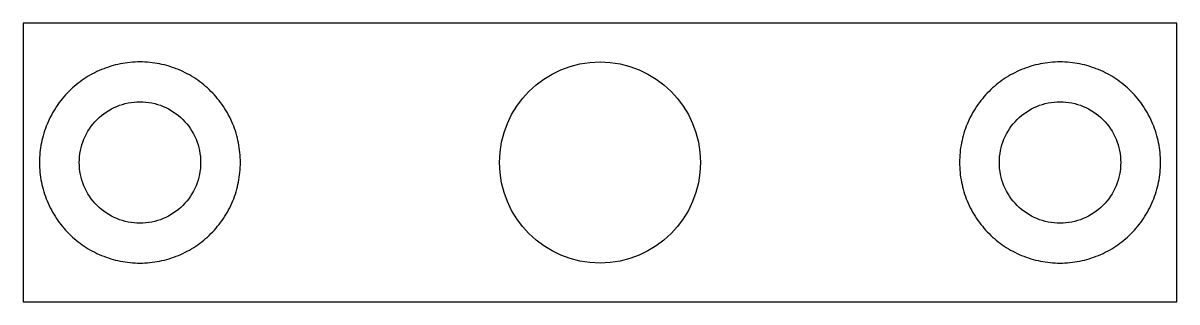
# Model space of a CAD drawing. Header units: millimetres. Extents: x -5.9 to 52.1, y -7 to 7.
import ezdxf

# ---------------------------------------------------------------- set-up
doc = ezdxf.new("R2010")
doc.units = ezdxf.units.MM

msp = doc.modelspace()

# ---------------------------------------------------------------- linework, layer by layer
at = {"color": 7, "linetype": 'Continuous', "lineweight": 25}
for p, q in [((-5.875, 7), (-5.875, -7)), ((52.125, 7), (-5.875, 7)), ((52.125, -7), (52.125, 7)), ((-5.875, -7), (52.125, -7))]:
    msp.add_line(p, q, dxfattribs=at)
msp.add_circle((23.125, 0), 5.05, dxfattribs=at)
for points in [[(5.05, 0), (5.05, -0.331), (4.985, -0.992), (4.696, -1.945), (4.226, -2.824), (3.594, -3.594), (2.824, -4.226), (1.945, -4.696), (0.992, -4.985), (0, -5.083), (-0.992, -4.985), (-1.945, -4.696), (-2.824, -4.226), (-3.594, -3.594), (-4.226, -2.824), (-4.696, -1.945), (-4.985, -0.992), (-5.083, 0), (-4.985, 0.992), (-4.696, 1.945), (-4.226, 2.824), (-3.594, 3.594), (-2.824, 4.226), (-1.945, 4.696), (-0.992, 4.985), (0, 5.083), (0.992, 4.985), (1.945, 4.696), (2.824, 4.226), (3.594, 3.594), (4.226, 2.824), (4.696, 1.945), (4.985, 0.992), (5.05, 0.331), (5.05, 0)], [(51.3, 0), (51.3, -0.331), (51.235, -0.992), (50.946, -1.945), (50.476, -2.824), (49.844, -3.594), (49.074, -4.226), (48.195, -4.696), (47.242, -4.985), (46.25, -5.083), (45.258, -4.985), (44.305, -4.696), (43.426, -4.226), (42.656, -3.594), (42.024, -2.824), (41.554, -1.945), (41.265, -0.992), (41.167, 0), (41.265, 0.992), (41.554, 1.945), (42.024, 2.824), (42.656, 3.594), (43.426, 4.226), (44.305, 4.696), (45.258, 4.985), (46.25, 5.083), (47.242, 4.985), (48.195, 4.696), (49.074, 4.226), (49.844, 3.594), (50.476, 2.824), (50.946, 1.945), (51.235, 0.992), (51.3, 0.331), (51.3, 0)]]:
    msp.add_open_spline(points, degree=3, dxfattribs=at)
for points in [[(3.05, 0), (3.05, 0.399), (2.971, 0.798), (2.665, 1.536), (2.439, 1.874), (1.874, 2.439), (1.536, 2.665), (0.798, 2.971), (0.399, 3.05), (-0.399, 3.05), (-0.798, 2.971), (-1.536, 2.665), (-1.874, 2.439), (-2.439, 1.874), (-2.665, 1.536), (-2.971, 0.798), (-3.05, 0.399), (-3.05, -0.399), (-2.971, -0.798), (-2.665, -1.536), (-2.439, -1.874), (-1.874, -2.439), (-1.536, -2.665), (-0.798, -2.971), (-0.399, -3.05), (0.399, -3.05), (0.798, -2.971), (1.536, -2.665), (1.874, -2.439), (2.439, -1.874), (2.665, -1.536), (2.971, -0.798), (3.05, -0.399), (3.05, 0)], [(49.3, 0), (49.3, 0.399), (49.221, 0.798), (48.915, 1.536), (48.689, 1.874), (48.124, 2.439), (47.786, 2.665), (47.048, 2.971), (46.649, 3.05), (45.851, 3.05), (45.452, 2.971), (44.714, 2.665), (44.376, 2.439), (43.811, 1.874), (43.585, 1.536), (43.279, 0.798), (43.2, 0.399), (43.2, -0.399), (43.279, -0.798), (43.585, -1.536), (43.811, -1.874), (44.376, -2.439), (44.714, -2.665), (45.452, -2.971), (45.851, -3.05), (46.649, -3.05), (47.048, -2.971), (47.786, -2.665), (48.124, -2.439), (48.689, -1.874), (48.915, -1.536), (49.221, -0.798), (49.3, -0.399), (49.3, 0)]]:
    msp.add_open_spline(points, degree=3, knots=[0, 0, 0, 0, 0.0625, 0.0625, 0.125, 0.125, 0.1875, 0.1875, 0.25, 0.25, 0.3125, 0.3125, 0.375, 0.375, 0.4375, 0.4375, 0.5, 0.5, 0.5625, 0.5625, 0.625, 0.625, 0.6875, 0.6875, 0.75, 0.75, 0.8125, 0.8125, 0.875, 0.875, 0.9375, 0.9375, 1, 1, 1, 1], dxfattribs=at)

doc.saveas('drawing.dxf')
